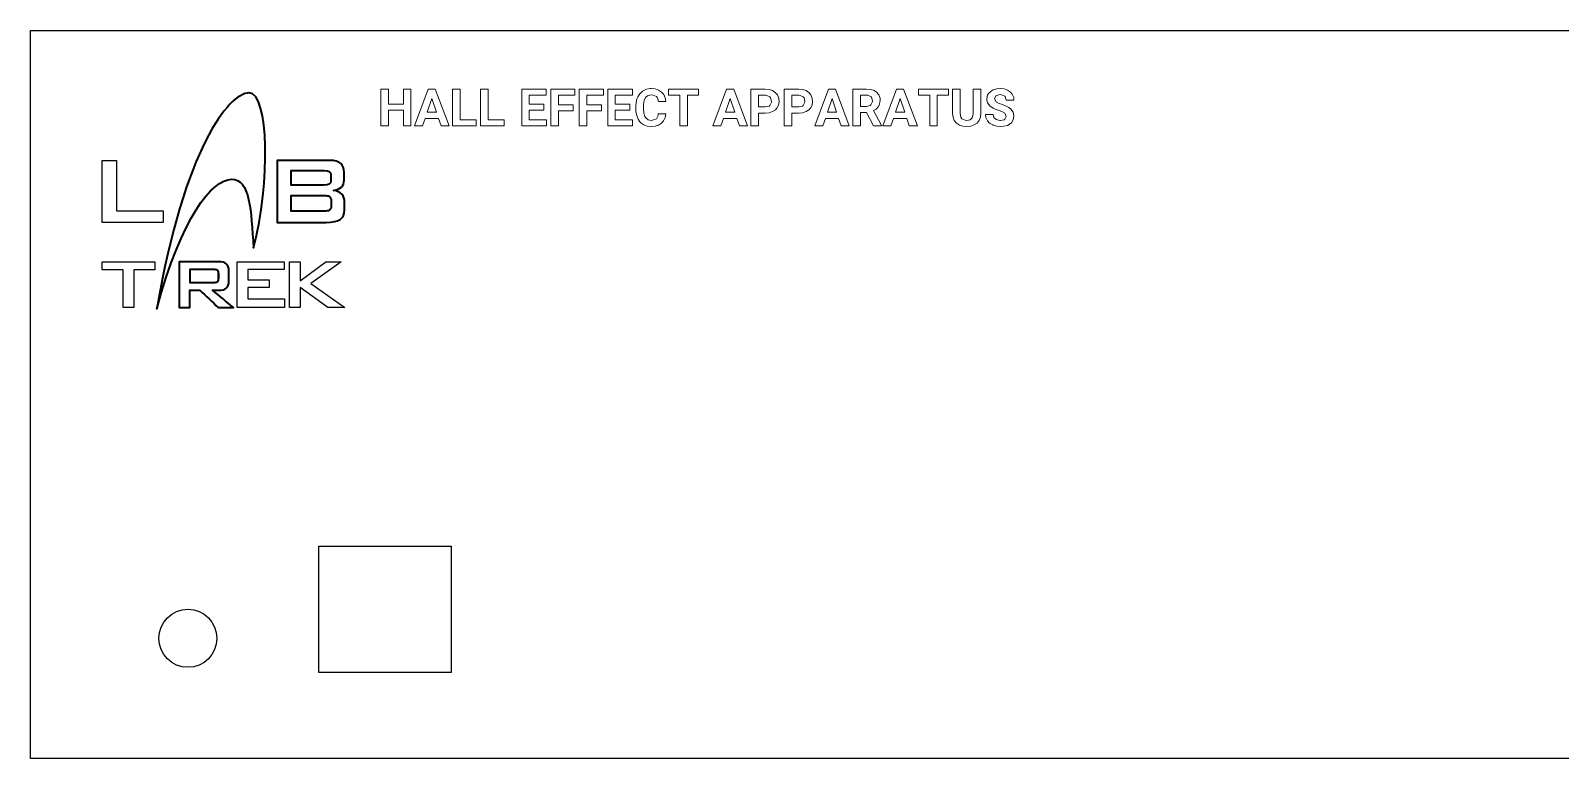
# Model space of a CAD drawing. Header units: inches. Extents: x 0 to 498, y 0 to 237.
# Drawn here: x 0 to 145, y 81.9 to 150.9 of the extents above; entities that cross this region are included whole.
import ezdxf

# ---------------------------------------------------------------- set-up
doc = ezdxf.new("R2010")
doc.units = ezdxf.units.IN
doc.header["$MEASUREMENT"] = 0
doc.layers.add('INCISIONE', color=3, linetype='Continuous')
doc.layers.add('TAGLIO', color=1, linetype='Continuous')

msp = doc.modelspace()

# ---------------------------------------------------------------- linework, layer by layer
at = {"color": 3, "lineweight": 0}
for points in [[(33.2, 145.34), (33.2, 141.84), (33.92, 141.84), (33.92, 143.33), (35.33, 143.33), (35.33, 141.84), (36.05, 141.84), (36.05, 145.34), (35.33, 145.34), (35.33, 143.92), (33.92, 143.92), (33.92, 145.34)], [(37.69, 145.34), (36.39, 141.84), (37.15, 141.84), (37.39, 142.56), (38.66, 142.56), (38.9, 141.84), (39.66, 141.84), (38.35, 145.34)], [(39.99, 145.34), (39.99, 141.84), (42.24, 141.84), (42.24, 142.41), (40.72, 142.41), (40.72, 145.34)], [(42.65, 145.34), (42.65, 141.84), (44.9, 141.84), (44.9, 142.41), (43.37, 142.41), (43.37, 145.34)], [(46.55, 145.34), (46.55, 141.84), (48.89, 141.84), (48.89, 142.41), (47.27, 142.41), (47.27, 143.35), (48.65, 143.35), (48.65, 143.92), (47.27, 143.92), (47.27, 144.75), (48.88, 144.75), (48.88, 145.34)], [(49.32, 145.34), (49.32, 141.84), (50.04, 141.84), (50.04, 143.27), (51.42, 143.27), (51.42, 143.85), (50.04, 143.85), (50.04, 144.75), (51.59, 144.75), (51.59, 145.34)], [(52.01, 145.34), (52.01, 141.84), (52.73, 141.84), (52.73, 143.27), (54.11, 143.27), (54.11, 143.85), (52.73, 143.85), (52.73, 144.75), (54.29, 144.75), (54.29, 145.34)], [(54.71, 145.34), (54.71, 141.84), (57.05, 141.84), (57.05, 142.41), (55.42, 142.41), (55.42, 143.35), (56.81, 143.35), (56.81, 143.92), (55.42, 143.92), (55.42, 144.75), (57.04, 144.75), (57.04, 145.34)], [(59.47, 142.82), (59.31, 142.53), (59.18, 142.44), (58.81, 142.37), (58.52, 142.43), (58.27, 142.64), (58.21, 142.73), (58.13, 143.05), (58.09, 143.46), (58.09, 143.73), (58.1, 143.89), (58.16, 144.27), (58.29, 144.53), (58.48, 144.71), (58.82, 144.79), (59.02, 144.77), (59.31, 144.64), (59.41, 144.51), (59.5, 144.15), (60.22, 144.15), (60.16, 144.5), (60.01, 144.81), (59.8, 145.06), (59.52, 145.23), (59.2, 145.35), (58.82, 145.38), (58.72, 145.38), (58.37, 145.32), (58.05, 145.18), (57.99, 145.13), (57.73, 144.89), (57.55, 144.59), (57.47, 144.41), (57.39, 144.07), (57.36, 143.69), (57.36, 143.48), (57.38, 143.18), (57.46, 142.82), (57.58, 142.5), (57.75, 142.24), (57.85, 142.13), (58.12, 141.94), (58.44, 141.83), (58.81, 141.78), (58.82, 141.78), (59.2, 141.82), (59.53, 141.93), (59.8, 142.12), (60, 142.33), (60.15, 142.64), (60.21, 143), (59.49, 143)], [(60.47, 145.34), (60.47, 144.75), (61.53, 144.75), (61.53, 141.84), (62.25, 141.84), (62.25, 144.75), (63.32, 144.75), (63.32, 145.34)], [(65.96, 145.34), (64.66, 141.84), (65.43, 141.84), (65.67, 142.56), (66.93, 142.56), (67.18, 141.84), (67.95, 141.84), (66.64, 145.34)], [(68.27, 141.84), (68.99, 141.84), (68.99, 143.07), (69.63, 143.07), (70, 143.1), (70.33, 143.2), (70.6, 143.37), (70.74, 143.52), (70.9, 143.81), (70.95, 144.17), (70.92, 144.46), (70.79, 144.78), (70.62, 144.99), (70.33, 145.19), (70.33, 145.19), (70.01, 145.3), (69.64, 145.34), (68.27, 145.34)], [(71.44, 141.84), (72.16, 141.84), (72.16, 143.07), (72.8, 143.07), (73.17, 143.1), (73.5, 143.2), (73.77, 143.37), (73.92, 143.52), (74.07, 143.81), (74.12, 144.17), (74.09, 144.46), (73.96, 144.78), (73.8, 144.99), (73.5, 145.19), (73.5, 145.19), (73.18, 145.3), (72.81, 145.34), (71.44, 145.34)], [(75.63, 145.34), (74.32, 141.84), (75.09, 141.84), (75.33, 142.56), (76.59, 142.56), (76.83, 141.84), (77.6, 141.84), (76.29, 145.34)], [(80.65, 141.84), (80.65, 141.87), (79.9, 143.3), (80.14, 143.44), (80.37, 143.68), (80.47, 143.91), (80.53, 144.28), (80.51, 144.48), (80.4, 144.8), (80.18, 145.06), (79.95, 145.2), (79.63, 145.3), (79.23, 145.34), (77.93, 145.34), (77.93, 141.84), (78.65, 141.84), (78.65, 143.11), (79.22, 143.11), (79.88, 141.84)], [(82.08, 145.34), (80.77, 141.84), (81.54, 141.84), (81.78, 142.56), (83.04, 142.56), (83.28, 141.84), (84.05, 141.84), (82.75, 145.34)], [(84.16, 145.34), (84.16, 144.75), (85.22, 144.75), (85.22, 141.84), (85.94, 141.84), (85.94, 144.75), (87.01, 144.75), (87.01, 145.34)], [(89.26, 142.62), (89.06, 142.43), (88.73, 142.36), (88.57, 142.38), (88.28, 142.52), (88.18, 142.66), (88.11, 143.03), (88.11, 145.34), (87.39, 145.34), (87.39, 143), (87.43, 142.69), (87.55, 142.37), (87.76, 142.12), (88.03, 141.93), (88.35, 141.82), (88.73, 141.78), (88.74, 141.78), (89.13, 141.83), (89.45, 141.94), (89.72, 142.12), (89.9, 142.35), (90.03, 142.66), (90.08, 143.03), (90.08, 145.34), (89.35, 145.34), (89.35, 143), (89.35, 142.96)], [(91.57, 141.82), (91.93, 141.78), (92.24, 141.81), (92.58, 141.89), (92.85, 142.05), (92.96, 142.13), (93.14, 142.41), (93.2, 142.76), (93.2, 142.82), (93.12, 143.16), (92.92, 143.44), (92.72, 143.59), (92.41, 143.76), (92.02, 143.9), (91.81, 143.97), (91.52, 144.12), (91.52, 144.12), (91.35, 144.4), (91.5, 144.7), (91.55, 144.74), (91.9, 144.81), (92.02, 144.8), (92.33, 144.68), (92.37, 144.63), (92.48, 144.3), (93.2, 144.3), (93.18, 144.54), (93.04, 144.87), (92.88, 145.05), (92.59, 145.24), (92.28, 145.35), (91.91, 145.38), (91.58, 145.35), (91.25, 145.26), (91.04, 145.14), (90.79, 144.91), (90.69, 144.75), (90.63, 144.4), (90.63, 144.33), (90.71, 144.02), (90.91, 143.76), (91.22, 143.54), (91.44, 143.44), (91.81, 143.3), (92.06, 143.21), (92.34, 143.07), (92.35, 143.06), (92.48, 142.75), (92.34, 142.47), (92.28, 142.43), (91.93, 142.36), (91.86, 142.36), (91.52, 142.44), (91.31, 142.63), (91.24, 142.94), (90.52, 142.94), (90.55, 142.65), (90.69, 142.34), (90.89, 142.12), (91.19, 141.94), (91.23, 141.92)], [(38.02, 144.45), (38.46, 143.14), (37.59, 143.14)], [(66.3, 144.45), (66.74, 143.14), (65.86, 143.14)], [(69.77, 144.74), (70.07, 144.59), (70.13, 144.51), (70.23, 144.17), (70.22, 144.09), (70.07, 143.79), (69.99, 143.73), (69.64, 143.66), (68.99, 143.66), (68.99, 144.75), (69.65, 144.75)], [(72.95, 144.74), (73.24, 144.59), (73.31, 144.51), (73.39, 144.17), (73.39, 144.09), (73.24, 143.79), (73.16, 143.73), (72.81, 143.66), (72.16, 143.66), (72.16, 144.75), (72.83, 144.75)], [(75.96, 144.45), (76.4, 143.14), (75.52, 143.14)], [(79.36, 144.75), (79.66, 144.61), (79.7, 144.56), (79.81, 144.22), (79.8, 144.15), (79.65, 143.84), (79.58, 143.79), (79.23, 143.7), (78.65, 143.7), (78.65, 144.75), (79.23, 144.75)], [(82.41, 144.45), (82.85, 143.14), (81.97, 143.14)]]:
    msp.add_lwpolyline(points, close=True, dxfattribs=at)
at = {"layer": 'INCISIONE'}
for p, q in [((27.83, 137.62), (27.83, 137.62)), ((23.36, 132.7), (23.36, 132.7)), ((17.36, 128.23), (17.36, 128.23)), ((17.81, 126.26), (17.81, 126.26)), ((14.09, 124.62), (14.09, 124.62))]:
    msp.add_line(p, q, dxfattribs=at)
for points in [[(6.79, 132.7), (6.79, 138.58), (8.15, 138.58), (8.15, 133.81), (12.57, 133.81), (12.57, 132.7), (6.79, 132.7)], [(9.79, 128.19), (9.79, 124.62), (8.78, 124.62), (8.78, 128.19), (6.78, 128.19), (6.78, 128.97), (11.79, 128.97), (11.79, 128.19), (9.79, 128.19)], [(19.58, 124.62), (19.58, 128.97), (24.03, 128.97), (24.03, 128.23), (20.59, 128.23), (20.59, 127.26), (22.6, 127.26), (22.6, 126.52), (20.59, 126.52), (20.59, 125.44), (24.07, 125.44), (24.07, 124.62), (19.58, 124.62)], [(24.54, 124.62), (24.54, 128.97), (25.56, 128.97), (25.56, 127.16), (27.97, 128.97), (29.43, 128.97), (26.55, 126.92), (29.78, 124.62), (28.16, 124.62), (25.56, 126.53), (25.56, 124.62), (24.54, 124.62)]]:
    msp.add_lwpolyline(points, close=True, dxfattribs=at)
at = {"layer": 'INCISIONE', "lineweight": 35}
for points, knots in [([(19.03, 136.79), (17.23, 136.79), (14.26, 133.13), (11.96, 124.52), (14.57, 139.64), (18.78, 144.97), (20.7, 144.97), (22.62, 144.97), (22.74, 136.42), (21.13, 130.28), (20.88, 133.88), (20.82, 136.79), (19.03, 136.79)], [0, 0, 0, 0, 1, 1, 1, 2, 2, 2, 3, 3, 3, 4, 4, 4, 4]), ([(29.76, 134.6), (29.76, 134.35), (29.76, 134.1), (29.76, 133.85), (29.76, 133.08), (29.19, 132.7), (28.03, 132.7), (26.47, 132.7), (24.92, 132.7), (23.36, 132.7), (23.36, 134.66), (23.36, 136.62), (23.36, 138.58), (25.04, 138.58), (26.72, 138.58), (28.4, 138.58), (29.28, 138.58), (29.72, 138.2), (29.72, 137.44), (29.72, 137.2), (29.72, 136.96), (29.72, 136.72), (29.72, 136.15), (29.38, 135.82), (28.7, 135.73), (29.41, 135.64), (29.76, 135.26), (29.76, 134.6)], [0, 0, 0, 0, 1, 1, 1, 2, 2, 2, 3, 3, 3, 4, 4, 4, 5, 5, 5, 6, 6, 6, 7, 7, 7, 8, 8, 8, 9, 9, 9, 9]), ([(28.45, 136.64), (28.45, 136.83), (28.45, 137.02), (28.45, 137.2), (28.45, 137.48), (28.25, 137.62), (27.83, 137.62), (26.79, 137.62), (25.75, 137.62), (24.7, 137.62), (24.7, 137.16), (24.7, 136.69), (24.7, 136.22), (25.75, 136.22), (26.79, 136.22), (27.83, 136.22), (28.25, 136.22), (28.45, 136.36), (28.45, 136.64)], [0, 0, 0, 0, 1, 1, 1, 2, 2, 2, 3, 3, 3, 4, 4, 4, 5, 5, 5, 6, 6, 6, 6]), ([(28.49, 134.28), (28.49, 134.43), (28.49, 134.58), (28.49, 134.73), (28.49, 134.95), (28.43, 135.1), (28.31, 135.17), (28.21, 135.23), (28.06, 135.25), (27.83, 135.25), (26.79, 135.25), (25.75, 135.25), (24.7, 135.25), (24.7, 134.76), (24.7, 134.26), (24.7, 133.76), (25.75, 133.76), (26.79, 133.76), (27.83, 133.76), (28.06, 133.76), (28.21, 133.79), (28.31, 133.84), (28.43, 133.92), (28.49, 134.06), (28.49, 134.28)], [0, 0, 0, 0, 1, 1, 1, 2, 2, 2, 3, 3, 3, 4, 4, 4, 5, 5, 5, 6, 6, 6, 7, 7, 7, 8, 8, 8, 8]), ([(18.79, 127.11), (18.79, 126.55), (18.46, 126.26), (17.81, 126.26), (17.62, 126.26), (17.43, 126.26), (17.24, 126.26), (17.91, 125.72), (18.57, 125.17), (19.24, 124.62), (18.76, 124.62), (18.28, 124.62), (17.79, 124.62), (17.21, 125.17), (16.63, 125.72), (16.04, 126.26), (15.72, 126.26), (15.4, 126.26), (15.08, 126.26), (15.08, 125.72), (15.08, 125.17), (15.08, 124.62), (14.75, 124.62), (14.42, 124.62), (14.09, 124.62), (14.09, 126.07), (14.09, 127.52), (14.09, 128.97), (15.33, 128.97), (16.57, 128.97), (17.81, 128.97), (18.46, 128.97), (18.79, 128.69), (18.79, 128.13), (18.79, 127.79), (18.79, 127.45), (18.79, 127.11)], [0, 0, 0, 0, 1, 1, 1, 2, 2, 2, 3, 3, 3, 4, 4, 4, 5, 5, 5, 6, 6, 6, 7, 7, 7, 8, 8, 8, 9, 9, 9, 10, 10, 10, 11, 11, 11, 12, 12, 12, 12]), ([(17.81, 127.88), (17.81, 128.03), (17.77, 128.13), (17.68, 128.18), (17.62, 128.21), (17.51, 128.23), (17.36, 128.23), (16.6, 128.23), (15.84, 128.23), (15.08, 128.23), (15.08, 127.82), (15.08, 127.41), (15.08, 127.01), (15.84, 127.01), (16.6, 127.01), (17.36, 127.01), (17.51, 127.01), (17.62, 127.02), (17.68, 127.06), (17.77, 127.11), (17.81, 127.21), (17.81, 127.35), (17.81, 127.53), (17.81, 127.7), (17.81, 127.88), (17.81, 127.7), (17.81, 127.53), (17.81, 127.35)], [0, 0, 0, 0, 1, 1, 1, 2, 2, 2, 3, 3, 3, 4, 4, 4, 5, 5, 5, 6, 6, 6, 7, 7, 7, 8, 8, 8, 9, 9, 9, 9])]:
    msp.add_open_spline(points, degree=3, knots=knots, dxfattribs=at)
at = {"layer": 'TAGLIO'}
for points in [[(290, 150.88), (290, 81.88), (0, 81.88), (0, 150.88)], [(27.33, 102.02), (39.87, 102.02), (39.87, 90.02), (27.33, 90.02)]]:
    msp.add_lwpolyline(points, close=True, dxfattribs=at)
msp.add_circle((14.91, 93.27), 2.75, dxfattribs=at)

doc.saveas('drawing.dxf')
